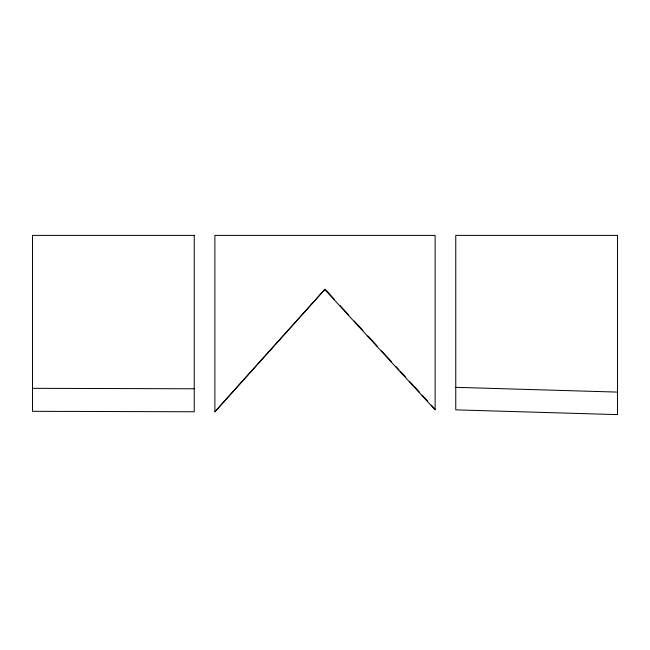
<?xml version="1.0" encoding="UTF-8"?>
<svg xmlns="http://www.w3.org/2000/svg" width="650" height="650" viewBox="0 0 650 650"><rect width="100%" height="100%" fill="white"/><g stroke="black" fill="none" stroke-linecap="round" stroke-linejoin="round"><path stroke-width="0.97" d="M214.882 411.767L325.049 289.185L214.882 411.824L214.882 235.381L435.118 235.381L435.118 409.858L324.748 289.461M32.5 388.326L194.236 388.781M455.764 387.335L617.5 392.096M326.292 290.542L334.368 299.349M339.95 305.443L348.644 314.925M354.234 321.027L362.928 330.509M367.9 335.928L377.211 346.084M381.558 350.829L391.495 361.668M395.842 366.405L398.946 369.793M400.189 371.15L405.779 377.244M409.5 381.306L413.229 385.377M414.473 386.726L419.632 392.356M422.216 395.176L427.375 400.806M431.243 405.031L435.118 409.248M194.236 235.381L32.5 235.381L32.5 411.312L194.236 411.767L194.236 235.381M617.5 235.381L455.764 235.381L455.764 409.858L617.5 414.619L617.5 235.381"/></g></svg>
